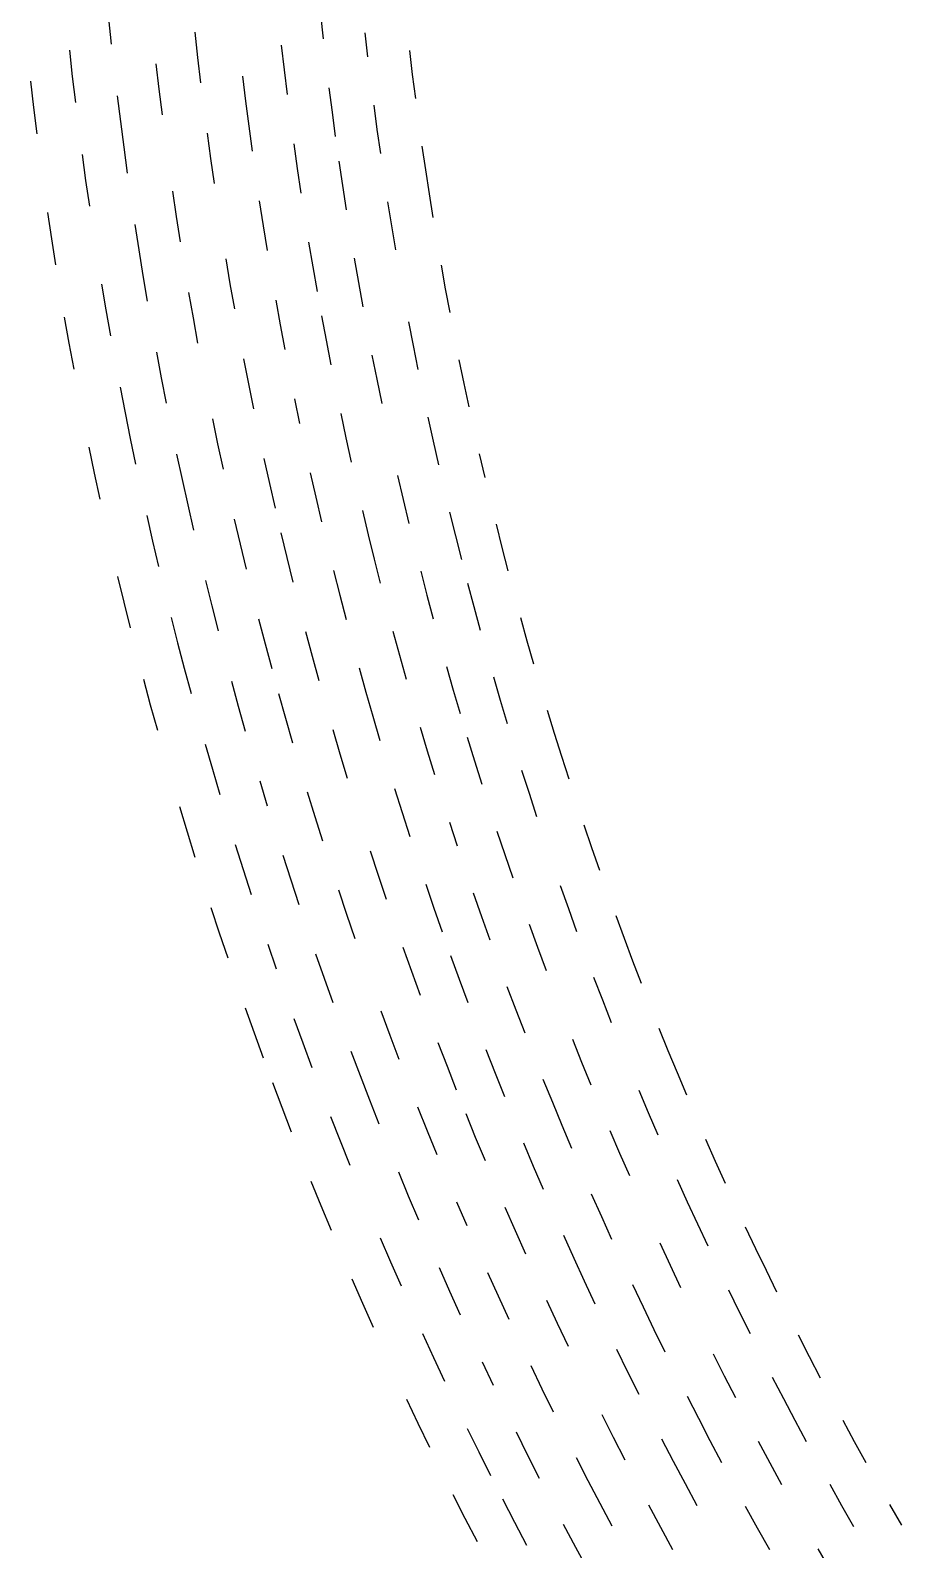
# Model space of a CAD drawing. Header units: metres. Extents: x -298 to 300, y -298 to 299.
# Drawn here: x -296.5 to -234.8, y -137.6 to -30.1 of the extents above; entities that cross this region are included whole.
import ezdxf

# ---------------------------------------------------------------- set-up
doc = ezdxf.new("R2010")
doc.units = ezdxf.units.M

msp = doc.modelspace()

# ---------------------------------------------------------------- linework, layer by layer
for p, q in [((-275.9937, -28.948465, -692.8203), (-275.80338, -30.68162, -692.8203)), ((-290.99982, -29.232126, -692.8203), (-290.80737, -31.05958, -692.8203)), ((-284.88272, -30.208567, -692.8203), (-284.6843, -31.997538, -692.8203)), ((-278.76395, -31.118021, -692.8203), (-278.5599, -32.86854, -692.8203)), ((-272.84247, -30.247477, -692.8203), (-272.644, -31.960825, -692.8203)), ((-293.76926, -31.488626, -692.8203), (-293.5626, -33.333416, -692.8203)), ((-284.6843, -31.997538, -692.8203), (-284.4746, -33.78523, -692.8203)), ((-269.6856, -31.510324, -692.8203), (-269.47928, -33.203777, -692.8203)), ((-293.5626, -33.333416, -692.8203), (-293.34436, -35.17683, -692.8203)), ((-287.644, -32.440685, -692.8203), (-287.4315, -34.24696, -692.8203)), ((-281.51743, -33.325756, -692.8203), (-281.29944, -35.093487, -692.8203)), ((-278.5599, -32.86854, -692.8203), (-278.34488, -34.617687, -692.8203)), ((-269.47928, -33.203777, -692.8203), (-269.26233, -34.895855, -692.8203)), ((-296.5336, -33.676434, -692.8203), (-296.3131, -35.538677, -692.8203)), ((-287.4315, -34.24696, -692.8203), (-287.2076, -36.05183, -692.8203)), ((-275.39, -34.144146, -692.8203), (-275.16702, -35.873363, -692.8203)), ((-290.3881, -34.710644, -692.8203), (-290.16125, -36.53407, -692.8203)), ((-281.29944, -35.093487, -692.8203), (-281.0704, -36.859814, -692.8203)), ((-272.2148, -35.383495, -692.8203), (-271.98413, -37.092724, -692.8203)), ((-296.3131, -35.538677, -692.8203), (-296.08093, -37.399487, -692.8203)), ((-290.16125, -36.53407, -692.8203), (-289.92297, -38.35603, -692.8203)), ((-275.16702, -35.873363, -692.8203), (-274.93317, -37.601116, -692.8203)), ((-284.02158, -37.356396, -692.8203), (-283.77823, -39.139782, -692.8203)), ((-281.0704, -36.859814, -692.8203), (-280.83023, -38.624645, -692.8203)), ((-271.98413, -37.092724, -692.8203), (-271.7427, -38.800426, -692.8203)), ((-289.92297, -38.35603, -692.8203), (-289.67325, -40.176464, -692.8203)), ((-277.88187, -38.111767, -692.8203), (-277.63394, -39.856518, -692.8203)), ((-268.79654, -38.27577, -692.8203), (-268.54773, -39.96339, -692.8203)), ((-292.8731, -38.859356, -692.8203), (-292.62018, -40.698284, -692.8203)), ((-283.77823, -39.139782, -692.8203), (-283.5237, -40.92155, -692.8203)), ((-274.68848, -39.327343, -692.8203), (-274.43295, -41.052013, -692.8203)), ((-292.62018, -40.698284, -692.8203), (-292.35568, -42.535595, -692.8203)), ((-277.63394, -39.856518, -692.8203), (-277.375, -41.59965, -692.8203)), ((-268.54773, -39.96339, -692.8203), (-268.28833, -41.649426, -692.8203)), ((-286.46805, -41.45741, -692.8203), (-286.1989, -43.256023, -692.8203)), ((-274.43295, -41.052013, -692.8203), (-274.1666, -42.774975, -692.8203)), ((-268.28833, -41.649426, -692.8203), (-268.01834, -43.333813, -692.8203)), ((-295.31433, -42.972485, -692.8203), (-295.03546, -44.826763, -692.8203)), ((-280.31668, -42.149548, -692.8203), (-280.04333, -43.909466, -692.8203)), ((-271.22766, -42.2111, -692.8203), (-270.95407, -43.91392, -692.8203)), ((-289.1395, -43.81233, -692.8203), (-288.8555, -45.627666, -692.8203)), ((-286.1989, -43.256023, -692.8203), (-285.9185, -45.052868, -692.8203)), ((-280.04333, -43.909466, -692.8203), (-279.7589, -45.667645, -692.8203)), ((-270.95407, -43.91392, -692.8203), (-270.66983, -45.61494, -692.8203)), ((-295.03546, -44.826763, -692.8203), (-294.74496, -46.67927, -692.8203)), ((-276.82437, -45.080822, -692.8203), (-276.53265, -46.818737, -692.8203)), ((-288.8555, -45.627666, -692.8203), (-288.56012, -47.441143, -692.8203)), ((-273.60144, -46.21571, -692.8203), (-273.30267, -47.93333, -692.8203)), ((-282.69302, -46.256664, -692.8203), (-282.39383, -48.031414, -692.8203)), ((-276.53265, -46.818737, -692.8203), (-276.23004, -48.55473, -692.8203)), ((-267.44666, -46.697186, -692.8203), (-267.145, -48.37611, -692.8203)), ((-291.493, -48.036877, -692.8203), (-291.18246, -49.866863, -692.8203)), ((-288.56012, -47.441143, -692.8203), (-288.25336, -49.252728, -692.8203)), ((-282.39383, -48.031414, -692.8203), (-282.08347, -49.80421, -692.8203)), ((-273.30267, -47.93333, -692.8203), (-272.99313, -49.649, -692.8203)), ((-267.145, -48.37611, -692.8203), (-266.8328, -50.05308, -692.8203)), ((-285.32376, -48.641094, -692.8203), (-285.00955, -50.432293, -692.8203)), ((-279.15698, -49.178356, -692.8203), (-278.83948, -50.930798, -692.8203)), ((-294.1291, -50.37852, -692.8203), (-293.80374, -52.22517, -692.8203)), ((-291.18246, -49.866863, -692.8203), (-290.8604, -51.694836, -692.8203)), ((-285.00955, -50.432293, -692.8203), (-284.68405, -52.221478, -692.8203)), ((-275.91653, -50.2888, -692.8203), (-275.59213, -52.020824, -692.8203)), ((-278.83948, -50.930798, -692.8203), (-278.511, -52.681164, -692.8203)), ((-269.75302, -50.706768, -692.8203), (-269.42612, -52.400066, -692.8203)), ((-293.80374, -52.22517, -692.8203), (-293.4668, -54.069683, -692.8203)), ((-275.59213, -52.020824, -692.8203), (-275.25687, -53.750774, -692.8203)), ((-269.42612, -52.400066, -692.8203), (-269.0886, -54.09123, -692.8203)), ((-287.6057, -52.869854, -692.8203), (-287.26486, -54.675274, -692.8203)), ((-281.4294, -53.34376, -692.8203), (-281.0857, -55.110332, -692.8203)), ((-272.34174, -53.07429, -692.8203), (-271.9999, -54.783794, -692.8203)), ((-266.1768, -53.40089, -692.8203), (-265.83304, -55.071636, -692.8203)), ((-287.26486, -54.675274, -692.8203), (-286.9127, -56.478497, -692.8203)), ((-271.9999, -54.783794, -692.8203), (-271.64734, -56.49107, -692.8203)), ((-290.1819, -55.344524, -692.8203), (-289.82544, -57.166058, -692.8203)), ((-281.0857, -55.110332, -692.8203), (-280.73093, -56.874706, -692.8203)), ((-265.83304, -55.071636, -692.8203), (-265.47882, -56.740154, -692.8203)), ((-277.82108, -56.175518, -692.8203), (-277.45966, -57.919353, -692.8203)), ((-289.82544, -57.166058, -692.8203), (-289.45758, -58.985302, -692.8203)), ((-283.64026, -57.576122, -692.8203), (-283.26996, -59.356487, -692.8203)), ((-274.55374, -57.204113, -692.8203), (-274.18594, -58.92738, -692.8203)), ((-268.3817, -57.467022, -692.8203), (-268.01236, -59.15147, -692.8203)), ((-289.45758, -58.985302, -692.8203), (-289.07828, -60.802166, -692.8203)), ((-274.18594, -58.92738, -692.8203), (-273.80734, -60.648266, -692.8203)), ((-268.01236, -59.15147, -692.8203), (-267.63248, -60.83357, -692.8203)), ((-292.38654, -59.589947, -692.8203), (-292.00336, -61.425365, -692.8203)), ((-286.17438, -60.078075, -692.8203), (-285.7883, -61.87428, -692.8203)), ((-283.26996, -59.356487, -692.8203), (-282.88843, -61.13447, -692.8203)), ((-264.73895, -60.070293, -692.8203), (-264.35333, -61.731762, -692.8203)), ((-279.98813, -60.396557, -692.8203), (-279.60016, -62.15388, -692.8203)), ((-292.00336, -61.425365, -692.8203), (-291.60864, -63.258312, -692.8203)), ((-285.7883, -61.87428, -692.8203), (-285.39093, -63.66804, -692.8203)), ((-279.60016, -62.15388, -692.8203), (-279.20117, -63.908703, -692.8203)), ((-276.704, -61.399975, -692.8203), (-276.3098, -63.13661, -692.8203)), ((-270.52545, -61.59904, -692.8203), (-270.13013, -63.296856, -692.8203)), ((-276.3098, -63.13661, -692.8203), (-275.90472, -64.870735, -692.8203)), ((-270.13013, -63.296856, -692.8203), (-269.72415, -64.992134, -692.8203)), ((-288.2855, -64.428535, -692.8203), (-287.87204, -66.23789, -692.8203)), ((-285.39093, -63.66804, -692.8203), (-284.98233, -65.459206, -692.8203)), ((-273.0177, -64.08271, -692.8203), (-272.60672, -65.79609, -692.8203)), ((-266.841, -64.19038, -692.8203), (-266.42947, -65.86494, -692.8203)), ((-282.09198, -64.68299, -692.8203), (-281.67706, -66.45341, -692.8203)), ((-263.55084, -65.04725, -692.8203), (-263.134, -66.70112, -692.8203)), ((-287.87204, -66.23789, -692.8203), (-287.44724, -68.04459, -692.8203)), ((-281.67706, -66.45341, -692.8203), (-281.251, -68.22117, -692.8203)), ((-278.79117, -65.66096, -692.8203), (-278.37015, -67.41062, -692.8203)), ((-272.60672, -65.79609, -692.8203), (-272.185, -67.506874, -692.8203)), ((-266.42947, -65.86494, -692.8203), (-266.00745, -67.53687, -692.8203)), ((-278.37015, -67.41062, -692.8203), (-277.93817, -69.15757, -692.8203)), ((-272.185, -67.506874, -692.8203), (-271.75253, -69.21494, -692.8203)), ((-263.134, -66.70112, -692.8203), (-262.7068, -68.35233, -692.8203)), ((-290.3556, -68.741646, -692.8203), (-289.91498, -70.564, -692.8203)), ((-275.0619, -68.33112, -692.8203), (-274.62418, -70.05726, -692.8203)), ((-268.88028, -68.374825, -692.8203), (-268.44244, -70.06208, -692.8203)), ((-284.13135, -69.03364, -692.8203), (-283.68906, -70.81675, -692.8203)), ((-265.57492, -69.20612, -692.8203), (-265.13193, -70.8726, -692.8203)), ((-289.91498, -70.564, -692.8203), (-289.46292, -72.38355, -692.8203)), ((-283.68906, -70.81675, -692.8203), (-283.2356, -72.59699, -692.8203)), ((-274.62418, -70.05726, -692.8203), (-274.17563, -71.780556, -692.8203)), ((-268.44244, -70.06208, -692.8203), (-267.99402, -71.74656, -692.8203)), ((-265.13193, -70.8726, -692.8203), (-264.67847, -72.53623, -692.8203)), ((-286.5636, -71.64973, -692.8203), (-286.10483, -73.44807, -692.8203)), ((-280.36566, -71.74842, -692.8203), (-279.9064, -73.50779, -692.8203)), ((-261.8213, -71.64646, -692.8203), (-261.36304, -73.28928, -692.8203)), ((-277.04132, -72.643074, -692.8203), (-276.5765, -74.38154, -692.8203)), ((-270.85547, -72.62269, -692.8203), (-270.3909, -74.32227, -692.8203)), ((-286.10483, -73.44807, -692.8203), (-285.63477, -75.24345, -692.8203)), ((-279.9064, -73.50779, -692.8203), (-279.4361, -75.2642, -692.8203)), ((-261.36304, -73.28928, -692.8203), (-260.89447, -74.929146, -692.8203)), ((-285.63477, -75.24345, -692.8203), (-285.15344, -77.035835, -692.8203)), ((-276.5765, -74.38154, -692.8203), (-276.1008, -76.11698, -692.8203)), ((-273.24615, -75.218544, -692.8203), (-272.76526, -76.93305, -692.8203)), ((-270.3909, -74.32227, -692.8203), (-269.91568, -76.01884, -692.8203)), ((-267.06546, -75.10682, -692.8203), (-266.58536, -76.78248, -692.8203)), ((-288.52454, -76.01389, -692.8203), (-288.0383, -77.82456, -692.8203)), ((-282.2951, -76.14878, -692.8203), (-281.80817, -77.92014, -692.8203)), ((-263.74026, -75.854744, -692.8203), (-263.25552, -77.50947, -692.8203)), ((-278.95477, -77.01762, -692.8203), (-278.46243, -78.76795, -692.8203)), ((-272.76526, -76.93305, -692.8203), (-272.2736, -78.64448, -692.8203)), ((-266.58536, -76.78248, -692.8203), (-266.09476, -78.455086, -692.8203)), ((-288.0383, -77.82456, -692.8203), (-287.54068, -79.63209, -692.8203)), ((-281.80817, -77.92014, -692.8203), (-281.31012, -79.68839, -692.8203)), ((-263.25552, -77.50947, -692.8203), (-262.76044, -79.16111, -692.8203)), ((-259.92654, -78.19984, -692.8203), (-259.42715, -79.83054, -692.8203)), ((-278.46243, -78.76795, -692.8203), (-277.95914, -80.515144, -692.8203)), ((-275.11667, -79.57871, -692.8203), (-274.60834, -81.30488, -692.8203)), ((-272.2736, -78.64448, -692.8203), (-271.77118, -80.35276, -692.8203)), ((-268.9333, -79.40284, -692.8203), (-268.4262, -81.090096, -692.8203)), ((-284.15707, -80.611275, -692.8203), (-283.64206, -82.39417, -692.8203)), ((-265.5937, -80.12452, -692.8203), (-265.0821, -81.79078, -692.8203)), ((-259.42715, -79.83054, -692.8203), (-258.91757, -81.458046, -692.8203)), ((-274.60834, -81.30488, -692.8203), (-274.0892, -83.02775, -692.8203)), ((-268.4262, -81.090096, -692.8203), (-267.9085, -82.77415, -692.8203)), ((-258.91757, -81.458046, -692.8203), (-258.39777, -83.08231, -692.8203)), ((-283.64206, -82.39417, -692.8203), (-283.11588, -84.173836, -692.8203)), ((-265.0821, -81.79078, -692.8203), (-264.5601, -83.453804, -692.8203)), ((-261.7392, -82.45484, -692.8203), (-261.21307, -84.09681, -692.8203)), ((-280.28073, -83.21525, -692.8203), (-279.7494, -84.97401, -692.8203)), ((-270.73422, -83.75965, -692.8203), (-270.1997, -85.45814, -692.8203)), ((-276.91962, -83.999794, -692.8203), (-276.38348, -85.73713, -692.8203)), ((-261.21307, -84.09681, -692.8203), (-260.67664, -85.73542, -692.8203)), ((-285.97986, -85.03535, -692.8203), (-285.43698, -86.82975, -692.8203)), ((-276.38348, -85.73713, -692.8203), (-275.83646, -87.47108, -692.8203)), ((-270.1997, -85.45814, -692.8203), (-269.65457, -87.153206, -692.8203)), ((-285.43698, -86.82975, -692.8203), (-284.88284, -88.620674, -692.8203)), ((-266.84146, -86.13224, -692.8203), (-266.29214, -87.80619, -692.8203)), ((-263.48477, -86.76972, -692.8203), (-262.93152, -88.422554, -692.8203)), ((-257.32764, -86.32081, -692.8203), (-256.7773, -87.934944, -692.8203)), ((-282.03003, -87.72297, -692.8203), (-281.4704, -89.49232, -692.8203)), ((-272.46692, -88.17628, -692.8203), (-271.90463, -89.885506, -692.8203)), ((-256.7773, -87.934944, -692.8203), (-256.2169, -89.54554, -692.8203)), ((-278.65375, -88.48075, -692.8203), (-278.08945, -90.22886, -692.8203)), ((-262.93152, -88.422554, -692.8203), (-262.3679, -90.071815, -692.8203)), ((-281.4704, -89.49232, -692.8203), (-280.8997, -91.258095, -692.8203)), ((-278.08945, -90.22886, -692.8203), (-277.51416, -91.973366, -692.8203)), ((-271.90463, -89.885506, -692.8203), (-271.33167, -91.59113, -692.8203)), ((-274.70978, -90.92835, -692.8203), (-274.1302, -92.65162, -692.8203)), ((-268.53238, -90.532814, -692.8203), (-267.95538, -92.21723, -692.8203)), ((-265.16205, -91.14347, -692.8203), (-264.5813, -92.80668, -692.8203)), ((-259.0058, -90.63047, -692.8203), (-258.4284, -92.25501, -692.8203)), ((-283.7409, -92.19187, -692.8203), (-283.15314, -93.97199, -692.8203)), ((-267.95538, -92.21723, -692.8203), (-267.36783, -93.89799, -692.8203)), ((-258.4284, -92.25501, -692.8203), (-257.8408, -93.87586, -692.8203)), ((-274.1302, -92.65162, -692.8203), (-273.5398, -94.37116, -692.8203)), ((-264.5813, -92.80668, -692.8203), (-263.9901, -94.466225, -692.8203)), ((-261.20966, -93.359566, -692.8203), (-260.61505, -94.99787, -692.8203)), ((-255.06575, -92.75599, -692.8203), (-254.47511, -94.35572, -692.8203)), ((-283.15314, -93.97199, -692.8203), (-282.55423, -95.74836, -692.8203)), ((-254.47511, -94.35572, -692.8203), (-253.8744, -95.95167, -692.8203)), ((-279.725, -94.778694, -692.8203), (-279.12115, -96.53333, -692.8203)), ((-276.3308, -95.45133, -692.8203), (-275.72275, -97.18464, -692.8203)), ((-270.1536, -94.9914, -692.8203), (-269.54858, -96.68592, -692.8203)), ((-266.76974, -95.57499, -692.8203), (-266.16113, -97.24821, -692.8203)), ((-260.61505, -94.99787, -692.8203), (-260.0102, -96.63239, -692.8203)), ((-269.54858, -96.68592, -692.8203), (-268.93292, -98.37653, -692.8203)), ((-253.8744, -95.95167, -692.8203), (-253.26369, -97.54377, -692.8203)), ((-275.72275, -97.18464, -692.8203), (-275.10385, -98.91407, -692.8203)), ((-266.16113, -97.24821, -692.8203), (-265.54202, -98.91752, -692.8203)), ((-262.77652, -97.7739, -692.8203), (-262.1542, -99.42194, -692.8203)), ((-256.63516, -97.10633, -692.8203), (-256.01715, -98.71577, -692.8203)), ((-256.01715, -98.71577, -692.8203), (-255.38905, -100.3213, -692.8203)), ((-281.32294, -99.28956, -692.8203), (-280.69064, -101.05427, -692.8203)), ((-277.88037, -100.031075, -692.8203), (-277.24356, -101.773964, -692.8203)), ((-271.70392, -99.506996, -692.8203), (-271.07053, -101.2111, -692.8203)), ((-262.1542, -99.42194, -692.8203), (-261.5215, -101.06602, -692.8203)), ((-280.69064, -101.05427, -692.8203), (-280.04727, -102.81495, -692.8203)), ((-252.01234, -100.71632, -692.8203), (-251.37178, -102.29661, -692.8203)), ((-277.24356, -101.773964, -692.8203), (-276.5958, -103.512825, -692.8203)), ((-271.07053, -101.2111, -692.8203), (-270.42642, -102.91117, -692.8203)), ((-267.66986, -101.74598, -692.8203), (-267.0225, -103.42466, -692.8203)), ((-258.13422, -101.51264, -692.8203), (-257.4885, -103.131355, -692.8203)), ((-273.83353, -102.36103, -692.8203), (-273.18216, -104.07844, -692.8203)), ((-264.27243, -102.2443, -692.8203), (-263.62198, -103.90162, -692.8203)), ((-257.4885, -103.131355, -692.8203), (-256.83264, -104.74601, -692.8203)), ((-251.37178, -102.29661, -692.8203), (-250.72127, -103.87281, -692.8203)), ((-273.18216, -104.07844, -692.8203), (-272.52002, -105.791725, -692.8203)), ((-267.0225, -103.42466, -692.8203), (-266.36456, -105.09925, -692.8203)), ((-263.62198, -103.90162, -692.8203), (-262.96115, -105.554756, -692.8203)), ((-250.72127, -103.87281, -692.8203), (-250.0609, -105.44489, -692.8203)), ((-279.39288, -104.57154, -692.8203), (-278.72745, -106.32398, -692.8203)), ((-260.22528, -104.34205, -692.8203), (-259.56174, -105.97382, -692.8203)), ((-253.44441, -105.113594, -692.8203), (-252.7762, -106.70277, -692.8203)), ((-278.72745, -106.32398, -692.8203), (-278.05103, -108.07215, -692.8203)), ((-272.52002, -105.791725, -692.8203), (-271.84714, -107.50077, -692.8203)), ((-269.1063, -106.29896, -692.8203), (-268.43027, -107.98655, -692.8203)), ((-259.56174, -105.97382, -692.8203), (-258.888, -107.60142, -692.8203)), ((-275.2676, -106.97813, -692.8203), (-274.58722, -108.704414, -692.8203)), ((-265.69617, -106.7696, -692.8203), (-265.01727, -108.43574, -692.8203)), ((-252.7762, -106.70277, -692.8203), (-252.098, -108.28767, -692.8203)), ((-268.43027, -107.98655, -692.8203), (-267.74368, -109.66981, -692.8203)), ((-265.01727, -108.43574, -692.8203), (-264.32794, -110.09754, -692.8203)), ((-258.888, -107.60142, -692.8203), (-258.20404, -109.22474, -692.8203)), ((-255.49059, -107.962715, -692.8203), (-254.80443, -109.564644, -692.8203)), ((-248.71059, -108.57636, -692.8203), (-248.02074, -110.13566, -692.8203)), ((-274.58722, -108.704414, -692.8203), (-273.896, -110.4264, -692.8203)), ((-261.60843, -108.84846, -692.8203), (-260.91656, -110.48884, -692.8203)), ((-254.80443, -109.564644, -692.8203), (-254.10823, -111.16224, -692.8203)), ((-260.91656, -110.48884, -692.8203), (-260.21445, -112.124794, -692.8203)), ((-248.02074, -110.13566, -692.8203), (-247.32109, -111.69059, -692.8203)), ((-276.66537, -111.55558, -692.8203), (-275.95615, -113.29066, -692.8203)), ((-270.4692, -110.90598, -692.8203), (-269.76425, -112.602, -692.8203)), ((-250.71187, -111.444496, -692.8203), (-250.00392, -113.016304, -692.8203)), ((-269.76425, -112.602, -692.8203), (-269.04868, -114.293526, -692.8203)), ((-256.8056, -112.45823, -692.8203), (-256.0912, -114.068306, -692.8203)), ((-275.95615, -113.29066, -692.8203), (-275.23602, -115.02122, -692.8203)), ((-266.3389, -113.02323, -692.8203), (-265.62073, -114.693214, -692.8203)), ((-262.91806, -113.40797, -692.8203), (-262.19757, -115.056465, -692.8203)), ((-250.00392, -113.016304, -692.8203), (-249.28618, -114.583595, -692.8203)), ((-262.19757, -115.056465, -692.8203), (-261.4667, -116.700356, -692.8203)), ((-256.0912, -114.068306, -692.8203), (-255.36671, -115.673836, -692.8203)), ((-249.28618, -114.583595, -692.8203), (-248.55858, -116.14634, -692.8203)), ((-245.8926, -114.787025, -692.8203), (-245.1638, -116.32844, -692.8203)), ((-271.75763, -115.56565, -692.8203), (-271.02338, -117.26963, -692.8203)), ((-258.77942, -115.38331, -692.8203), (-258.0466, -117.005684, -692.8203)), ((-251.95964, -115.92817, -692.8203), (-251.22353, -117.50767, -692.8203)), ((-258.0466, -117.005684, -692.8203), (-257.30362, -118.62345, -692.8203)), ((-245.1638, -116.32844, -692.8203), (-244.42537, -117.86518, -692.8203)), ((-271.02338, -117.26963, -692.8203), (-270.27847, -118.96894, -692.8203)), ((-267.5857, -117.66291, -692.8203), (-266.83838, -119.34058, -692.8203)), ((-264.15305, -118.01945, -692.8203), (-263.40353, -119.675545, -692.8203)), ((-251.22353, -117.50767, -692.8203), (-250.47755, -119.08253, -692.8203)), ((-244.42537, -117.86518, -692.8203), (-243.67726, -119.397285, -692.8203)), ((-273.7633, -118.468575, -692.8203), (-273.01074, -120.18522, -692.8203)), ((-266.83838, -119.34058, -692.8203), (-266.08054, -121.01356, -692.8203)), ((-257.30362, -118.62345, -692.8203), (-256.55048, -120.23649, -692.8203)), ((-253.88753, -118.87107, -692.8203), (-253.13289, -120.46262, -692.8203)), ((-247.07402, -119.25788, -692.8203), (-246.31715, -120.80659, -692.8203)), ((-273.01074, -120.18522, -692.8203), (-272.2474, -121.89707, -692.8203)), ((-263.40353, -119.675545, -692.8203), (-262.64368, -121.32691, -692.8203)), ((-259.97415, -119.97416, -692.8203), (-259.21246, -121.60395, -692.8203)), ((-253.13289, -120.46262, -692.8203), (-252.3683, -122.049385, -692.8203)), ((-246.31715, -120.80659, -692.8203), (-245.55055, -122.3505, -692.8203)), ((-268.75668, -122.35334, -692.8203), (-267.9799, -124.038246, -692.8203)), ((-259.21246, -121.60395, -692.8203), (-258.44058, -123.22889, -692.8203)), ((-252.3683, -122.049385, -692.8203), (-251.59377, -123.631294, -692.8203)), ((-242.1523, -122.44715, -692.8203), (-241.37547, -123.96482, -692.8203)), ((-255.01393, -123.44813, -692.8203), (-254.23055, -125.04664, -692.8203)), ((-267.9799, -124.038246, -692.8203), (-267.19254, -125.71827, -692.8203)), ((-264.53342, -124.34495, -692.8203), (-263.7442, -126.00327, -692.8203)), ((-261.0929, -124.61506, -692.8203), (-260.30206, -126.25175, -692.8203)), ((-248.18047, -123.77839, -692.8203), (-247.39516, -125.3339, -692.8203)), ((-241.37547, -123.96482, -692.8203), (-240.58916, -125.47755, -692.8203)), ((-254.23055, -125.04664, -692.8203), (-253.43715, -126.640175, -692.8203)), ((-247.39516, -125.3339, -692.8203), (-246.60011, -126.88444, -692.8203)), ((-243.98833, -125.42365, -692.8203), (-243.19276, -126.95277, -692.8203)), ((-260.30206, -126.25175, -692.8203), (-259.50098, -127.88343, -692.8203)), ((-250.015, -126.78028, -692.8203), (-249.21083, -128.34727, -692.8203)), ((-269.89313, -127.0033, -692.8203), (-269.08704, -128.69539, -692.8203)), ((-243.19276, -126.95277, -692.8203), (-242.38768, -128.47685, -692.8203)), ((-269.08704, -128.69539, -692.8203), (-268.27036, -130.38234, -692.8203)), ((-265.58624, -129.06319, -692.8203), (-264.76736, -130.72798, -692.8203)), ((-256.06393, -128.07408, -692.8203), (-255.25148, -129.67903, -692.8203)), ((-249.21083, -128.34727, -692.8203), (-248.3968, -129.90913, -692.8203)), ((-242.38768, -128.47685, -692.8203), (-241.57301, -129.9958, -692.8203)), ((-238.98811, -128.48802, -692.8203), (-238.17345, -129.98561, -692.8203)), ((-262.13464, -129.30482, -692.8203), (-261.31433, -130.94795, -692.8203)), ((-255.25148, -129.67903, -692.8203), (-254.42897, -131.27888, -692.8203)), ((-251.82045, -129.81209, -692.8203), (-250.99718, -131.3903, -692.8203)), ((-248.3968, -129.90913, -692.8203), (-247.57301, -131.46584, -692.8203)), ((-244.98088, -129.97035, -692.8203), (-244.15678, -131.5056, -692.8203)), ((-238.17345, -129.98561, -692.8203), (-237.34941, -131.47804, -692.8203)), ((-264.76736, -130.72798, -692.8203), (-263.93808, -132.38762, -692.8203)), ((-261.31433, -130.94795, -692.8203), (-260.48373, -132.58583, -692.8203)), ((-257.86813, -131.13142, -692.8203), (-257.03647, -132.74767, -692.8203)), ((-250.99718, -131.3903, -692.8203), (-250.16402, -132.96333, -692.8203)), ((-244.15678, -131.5056, -692.8203), (-243.32307, -133.0356, -692.8203)), ((-257.03647, -132.74767, -692.8203), (-256.19464, -134.35863, -692.8203)), ((-250.16402, -132.96333, -692.8203), (-249.32103, -134.53108, -692.8203)), ((-239.91512, -133.0182, -692.8203), (-239.07204, -134.5215, -692.8203)), ((-266.6053, -133.74062, -692.8203), (-265.75696, -135.41182, -692.8203)), ((-263.0984, -134.04195, -692.8203), (-262.24832, -135.691, -692.8203)), ((-256.19464, -134.35863, -692.8203), (-255.34279, -135.96425, -692.8203)), ((-235.6733, -134.44722, -692.8203), (-234.82127, -135.92378, -692.8203)), ((-265.75696, -135.41182, -692.8203), (-264.8982, -137.07765, -692.8203)), ((-252.75392, -134.46278, -692.8203), (-251.90147, -136.04677, -692.8203)), ((-245.8962, -134.56355, -692.8203), (-245.04323, -136.10442, -692.8203)), ((-239.07204, -134.5215, -692.8203), (-238.21947, -136.01949, -692.8203)), ((-262.24832, -135.691, -692.8203), (-261.3879, -137.33461, -692.8203)), ((-258.79175, -135.84575, -692.8203), (-257.93048, -137.46767, -692.8203)), ((-251.90147, -136.04677, -692.8203), (-251.03908, -137.62535, -692.8203)), ((-245.04323, -136.10442, -692.8203), (-244.18062, -137.63988, -692.8203)), ((-257.93048, -137.46767, -692.8203), (-257.059, -139.08412, -692.8203)), ((-240.76448, -137.5937, -692.8203), (-239.89262, -139.10219, -692.8203))]:
    msp.add_line(p, q)

doc.saveas('drawing.dxf')
